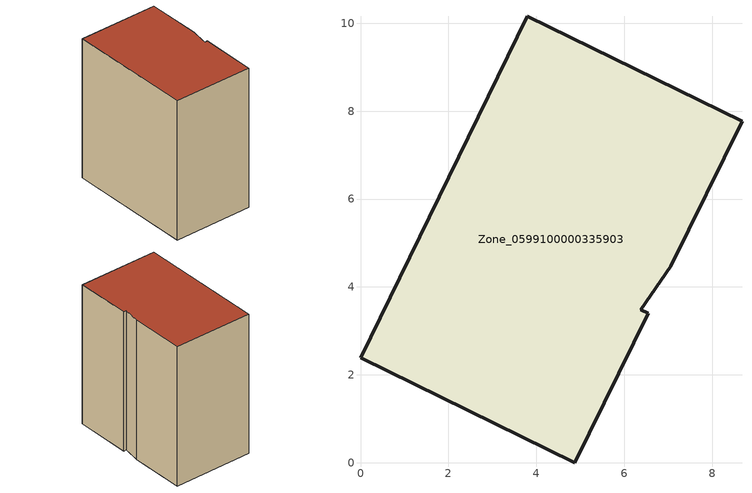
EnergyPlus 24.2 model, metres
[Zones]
Zone_0599100000335903
 floor ground (C_G): 0,2.38 3.79,10.16 8.68,7.77 7.06,4.47 6.38,3.48 6.54,3.4 4.88,0 z0
 wall outside (C_F): 3.79,10.16 0,2.38 4.88,0 6.54,3.4 6.38,3.48 7.06,4.47 8.68,7.77 3.79,10.16 z0:9.73
 roof outside (C_R): 6.38,3.48 7.06,4.47 8.68,7.77 3.79,10.16 0,2.38 4.88,0 6.54,3.4 z9.73
[BUILDING]
Pand.0599100000335903: North Axis=0; Terrain=City; Loads Convergence Tolerance Value=0.04; Temperature Convergence Tolerance Value=0.4; Solar Distribution=FullExterior; Maximum Number of Warmup Days=25; Minimum Number of Warmup Days=1
[Site:Location]
Rotterdam.The.Hague.AP_ZH_NLD Design_Conditions: Latitude=51.96; Longitude=4.45; Time Zone=1; Elevation=-4.5
[SITE:GROUNDTEMPERATURE:BUILDINGSURFACE]
18, 18, 18, 18, 18, 18, 18, 18, 18, 18, 18, 18
[MATERIAL] Thermal Absorptance=0.9; Solar Absorptance=0.7; Visible Absorptance=0.7
Name | Roughness | Thickness | Conductivity | Density | Specific Heat
G.TI.1975-1991 | MediumSmooth | 0.15 | 0.288461 | 540 | 1210
F.TI.1975-1991 | Rough | 0.3 | 0.230769 | 1920 | 840
R.TI.1975-1991 | MediumRough | 0.2 | 0.153846 | 1500 | 1000
[CONSTRUCTION]
C_G: G.TI.1975-1991
C_F: F.TI.1975-1991
C_R: R.TI.1975-1991
[ZONE]
Zone_0599100000335903: Type=1; Multiplier=1; Ceiling Height=Autocalculate; Volume=Autocalculate; Floor Area=autocalculate; Part of Total Floor Area=Yes
[ZONEINFILTRATION:DESIGNFLOWRATE]
Infil_Zone_0599100000335903: Zone or ZoneList or Space or SpaceList=Zone_0599100000335903; Schedule=AlwaysOn; Design Flow Rate Calculation Method=Flow/Area; Flow Rate per Floor Area=0.003; Constant Term Coefficient=1; Temperature Term Coefficient=0; Velocity Term Coefficient=0; Velocity Squared Term Coefficient=0
[HVACTEMPLATE:ZONE:IDEALLOADSAIRSYSTEM]
Zone_0599100000335903: Maximum Heating Supply Air Temperature=50; Minimum Cooling Supply Air Temperature=13; Maximum Heating Supply Air Humidity Ratio=0.0156; Minimum Cooling Supply Air Humidity Ratio=0.0077; Heating Limit=NoLimit; Cooling Limit=NoLimit; Dehumidification Control Type=ConstantSensibleHeatRatio; Cooling Sensible Heat Ratio=0.7; Dehumidification Setpoint=60; Humidification Control Type=None; Humidification Setpoint=30; Outdoor Air Method=None; Outdoor Air Flow Rate per Person=0.00944; Outdoor Air Flow Rate per Zone Floor Area=0; Outdoor Air Flow Rate per Zone=0; Demand Controlled Ventilation Type=None; Outdoor Air Economizer Type=NoEconomizer; Heat Recovery Type=None; Sensible Heat Recovery Effectiveness=0.7; Latent Heat Recovery Effectiveness=0.65
[ZONECONTROL:THERMOSTAT]
ThermostatControl_Zone_0599100000335903: Zone or ZoneList=Zone_0599100000335903; Control Type Schedule=DualSetpointControlType; Control 1=Thermostat_Zone_0599100000335903; Temperature Difference Between Cutout And Setpoint=0
[THERMOSTATSETPOINT:DUALSETPOINT]
Thermostat_Zone_0599100000335903: Heating Setpoint Temperature Schedule=HeatingSetpoint_Zone_0599100000335903; Cooling Setpoint Temperature Schedule=CoolingSetpoint_Zone_0599100000335903
[SCHEDULE:COMPACT]
HeatingSetpoint_Zone_0599100000335903: Through: 12/31, For: AllDays, Until: 24:00, 21
CoolingSetpoint_Zone_0599100000335903: Through: 12/31, For: AllDays, Until: 24:00, 24
DualSetpointControlType: Through: 12/31, For: AllDays, Until: 24:00, 4
AlwaysOn: Through: 12/31, For: AllDays, Until: 24:00, 1
